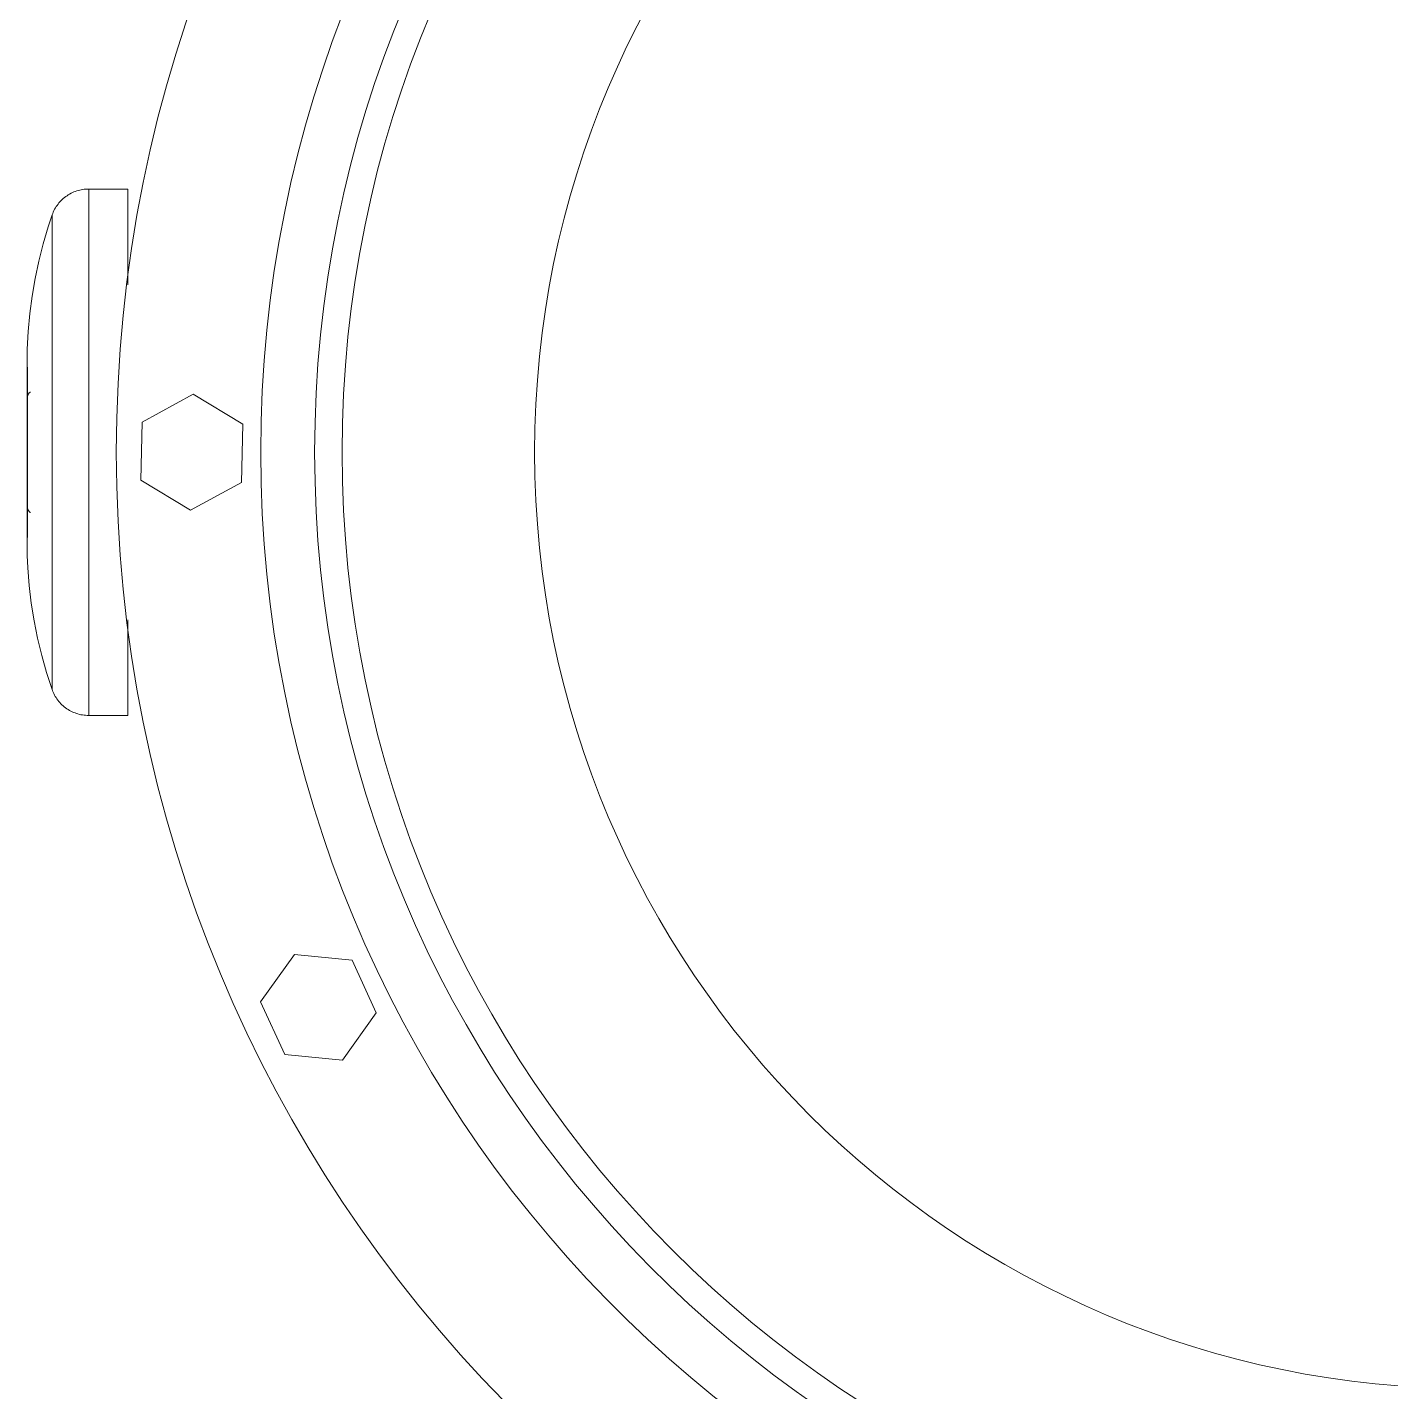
# Model space of a CAD drawing. Extents: x -181672 to 290600, y -29000 to 395522.
# Drawn here: x -171715.1 to -171539, y 25562.5 to 25738.7 of the extents above; entities that cross this region are included whole.
import ezdxf

# ---------------------------------------------------------------- set-up
doc = ezdxf.new("R2010")
doc.units = 0
doc.header["$LTSCALE"] = 10
doc.layers.add('XFM7P20PCW$0$G-IMPT', color=252, linetype='Continuous', lineweight=9)
doc.layers.add('XFM7P20PCW$0$M-PIPE--4', color=252, linetype='Continuous', lineweight=9)

# ---------------------------------------------------------------- blocks, each defined once
blk = doc.blocks.new('XFM7P20PCW$0$HTS 150A-3D_dwg-5203735-參考樓層')
at = {"layer": 'XFM7P20PCW$0$G-IMPT'}
for p, q in [((65.59, -144.53), (72.42, -141.41)), ((72.42, -141.41), (78.53, -145.77)), ((64.87, -152), (65.59, -144.53)), ((78.53, -145.77), (77.81, -153.24)), ((70.98, -156.36), (64.87, -152)), ((77.81, -153.24), (70.98, -156.36)), ((-7.5, -165.09), (-3.61, -158.67)), ((-3.61, -158.67), (3.89, -158.83)), ((3.89, -158.83), (7.5, -165.41)), ((-3.89, -171.67), (-7.5, -165.09)), ((7.5, -165.41), (3.61, -171.83)), ((3.61, -171.83), (-3.89, -171.67)), ((-34, -173.5), (-34, -178.57)), ((-34, -173.5), (-21.63, -173.5)), ((34, -173.5), (21.63, -173.5)), ((34, -178.57), (34, -173.5)), ((-34, -178.57), (0, -178.57)), ((34, -178.57), (0, -178.57)), ((-30.65, -183.29), (0, -183.29)), ((30.65, -183.29), (0, -183.29)), ((0, -186.5), (-13.33, -186.5)), ((-10.97, -186.47), (-11, -186.47)), ((0, -186.5), (13.33, -186.5)), ((11, -186.47), (10.97, -186.47))]:
    blk.add_line(p, q, dxfattribs=at)
at = {"layer": 'XFM7P20PCW$0$G-IMPT', "flags": 128}
for points in [[(-30.65, -183.29), (-30.84, -183.22), (-31.03, -183.14), (-31.21, -183.06), (-31.38, -182.97), (-31.56, -182.87), (-31.73, -182.76), (-31.89, -182.65), (-32.05, -182.53), (-32.21, -182.41), (-32.36, -182.28), (-32.51, -182.14), (-32.65, -181.99), (-32.78, -181.85), (-32.91, -181.69), (-33.03, -181.53), (-33.14, -181.37), (-33.25, -181.2), (-33.35, -181.03), (-33.45, -180.85), (-33.54, -180.67), (-33.62, -180.49), (-33.69, -180.3), (-33.76, -180.12), (-33.81, -179.92), (-33.86, -179.73), (-33.91, -179.54), (-33.94, -179.34), (-33.97, -179.14), (-33.99, -178.94), (-34, -178.74), (-34, -178.57)], [(34, -178.57), (34, -178.77), (33.98, -178.97), (33.96, -179.17), (33.94, -179.37), (33.9, -179.57), (33.86, -179.76), (33.81, -179.96), (33.75, -180.15), (33.68, -180.33), (33.61, -180.52), (33.52, -180.7), (33.43, -180.88), (33.34, -181.06), (33.24, -181.23), (33.13, -181.4), (33.01, -181.56), (32.89, -181.72), (32.76, -181.87), (32.62, -182.02), (32.48, -182.16), (32.34, -182.3), (32.19, -182.43), (32.03, -182.55), (31.87, -182.67), (31.7, -182.78), (31.53, -182.89), (31.36, -182.98), (31.18, -183.07), (31, -183.16), (30.81, -183.23), (30.65, -183.29)], [(-13.33, -186.5), (-15.62, -186.39), (-17.91, -186.18), (-20.18, -185.89), (-22.45, -185.5), (-24.69, -185.03), (-26.92, -184.46), (-29.12, -183.81), (-30.65, -183.29)], [(30.65, -183.29), (28.47, -184.01), (26.26, -184.64), (24.03, -185.18), (21.78, -185.63), (19.51, -185.98), (17.23, -186.25), (14.95, -186.43), (13.33, -186.5)], [(-10.14, -186.47), (-10.22, -186.47), (-10.37, -186.47), (-10.51, -186.47), (-10.62, -186.47), (-10.73, -186.47), (-10.81, -186.47), (-10.87, -186.47), (-10.92, -186.47), (-10.95, -186.47), (-10.97, -186.47), (-10.97, -186.47)], [(-10.97, -186.47), (-10.96, -186.47), (-10.93, -186.47), (-10.89, -186.47), (-10.83, -186.47), (-10.75, -186.47), (-10.65, -186.47), (-10.54, -186.47), (-10.41, -186.47), (-10.26, -186.47), (-10.1, -186.47), (-9.92, -186.47), (-9.73, -186.47), (-9.52, -186.47), (-9.29, -186.47), (-9.05, -186.47), (-8.8, -186.47), (-8.53, -186.47), (-8.25, -186.47), (-7.95, -186.47), (-7.64, -186.47), (-7.32, -186.47), (-6.99, -186.47), (-6.64, -186.47), (-6.29, -186.47), (-5.93, -186.47), (-5.55, -186.47), (-5.17, -186.47), (-4.78, -186.47), (-4.38, -186.47), (-3.97, -186.47), (-3.56, -186.47), (-3.14, -186.47), (-2.72, -186.47), (-2.29, -186.47), (-1.86, -186.47), (-1.43, -186.47), (-0.99, -186.47), (-0.56, -186.47), (-0.12, -186.47), (0, -186.47)], [(-7.02, -186.5), (-7.04, -186.5), (-7.08, -186.5), (-7.12, -186.49), (-7.16, -186.49), (-7.2, -186.48), (-7.24, -186.47), (-7.28, -186.46), (-7.31, -186.45), (-7.35, -186.44), (-7.39, -186.42), (-7.43, -186.41), (-7.46, -186.39), (-7.5, -186.37), (-7.53, -186.35), (-7.56, -186.33), (-7.6, -186.3), (-7.63, -186.28), (-7.66, -186.25), (-7.69, -186.23), (-7.72, -186.2), (-7.74, -186.17), (-7.77, -186.14), (-7.8, -186.11)], [(-6.52, -186.5), (-6.62, -186.5), (-6.71, -186.5), (-6.78, -186.5), (-6.85, -186.5), (-6.9, -186.5), (-6.94, -186.5), (-6.97, -186.5), (-6.99, -186.5), (-7, -186.5)], [(-6.99, -186.5), (-6.98, -186.5), (-6.95, -186.5), (-6.91, -186.5), (-6.86, -186.5), (-6.8, -186.5), (-6.73, -186.5), (-6.64, -186.5), (-6.55, -186.5), (-6.45, -186.5), (-6.33, -186.5), (-6.21, -186.5), (-6.07, -186.5), (-5.93, -186.5), (-5.78, -186.5), (-5.61, -186.5), (-5.44, -186.5), (-5.26, -186.5), (-5.18, -186.5)], [(0, -186.47), (0.44, -186.47), (0.88, -186.47), (1.31, -186.47), (1.75, -186.47), (2.18, -186.47), (2.61, -186.47), (3.03, -186.47), (3.45, -186.47), (3.86, -186.47), (4.27, -186.47), (4.67, -186.47), (5.06, -186.47), (5.45, -186.47), (5.83, -186.47), (6.19, -186.47), (6.55, -186.47), (6.9, -186.47), (7.23, -186.47), (7.56, -186.47), (7.87, -186.47), (8.17, -186.47), (8.45, -186.47), (8.73, -186.47), (8.98, -186.47), (9.23, -186.47), (9.46, -186.47), (9.67, -186.47), (9.87, -186.47), (10.06, -186.47), (10.22, -186.47), (10.37, -186.47), (10.51, -186.47), (10.62, -186.47), (10.73, -186.47), (10.81, -186.47), (10.87, -186.47), (10.92, -186.47), (10.95, -186.47), (10.97, -186.47), (10.97, -186.47)], [(5.21, -186.5), (5.4, -186.5), (5.57, -186.5), (5.73, -186.5), (5.89, -186.5), (6.04, -186.5), (6.17, -186.5), (6.3, -186.5), (6.42, -186.5), (6.52, -186.5), (6.62, -186.5), (6.71, -186.5), (6.78, -186.5), (6.85, -186.5), (6.9, -186.5), (6.94, -186.5), (6.97, -186.5), (6.99, -186.5), (7, -186.5)], [(6.99, -186.5), (6.98, -186.5), (6.95, -186.5), (6.91, -186.5), (6.86, -186.5), (6.8, -186.5), (6.73, -186.5), (6.64, -186.5), (6.55, -186.5)], [(7.8, -186.1), (7.78, -186.13), (7.75, -186.16), (7.72, -186.19), (7.7, -186.22), (7.67, -186.25), (7.64, -186.27), (7.61, -186.3), (7.57, -186.32), (7.54, -186.34), (7.51, -186.36), (7.47, -186.38), (7.44, -186.4), (7.4, -186.42), (7.36, -186.43), (7.32, -186.45), (7.29, -186.46), (7.25, -186.47), (7.21, -186.48), (7.17, -186.49), (7.13, -186.49), (7.09, -186.5), (7.05, -186.5), (7.01, -186.5)], [(10.97, -186.47), (10.96, -186.47), (10.93, -186.47), (10.89, -186.47), (10.83, -186.47), (10.75, -186.47), (10.65, -186.47), (10.54, -186.47), (10.41, -186.47), (10.26, -186.47), (10.1, -186.47)]]:
    blk.add_lwpolyline(points, dxfattribs=at)
at = {"layer": 'XFM7P20PCW$0$G-IMPT'}
for radius, start, end in [(145.83, 179.9999, 359.9999), (120.96, 179.9999, 359.9999), (149.38, 180.5413, 359.4585), (175, 181.0205, 358.9799), (156.34, 181.141, 358.8596)]:
    blk.add_arc((0, 0), radius, start, end, dxfattribs=at)
blk = doc.blocks.new('XFM7P20PCW$0$A$Cb93b1cc9')
at = {"layer": 'XFM7P20PCW$0$G-IMPT'}
blk.add_blockref('XFM7P20PCW$0$HTS 150A-3D_dwg-5203735-參考樓層', (323, 189), dxfattribs=at)
blk = doc.blocks.new('XFM7P20PCW')
at = {"layer": 'XFM7P20PCW$0$M-PIPE--4', "rotation": 270}
blk.add_blockref('XFM7P20PCW$0$A$Cb93b1cc9', (-171717.6379, 26006.84327), dxfattribs=at)

msp = doc.modelspace()

# ---------------------------------------------------------------- block references
msp.add_blockref('XFM7P20PCW', (0, 0))

doc.saveas('drawing.dxf')
